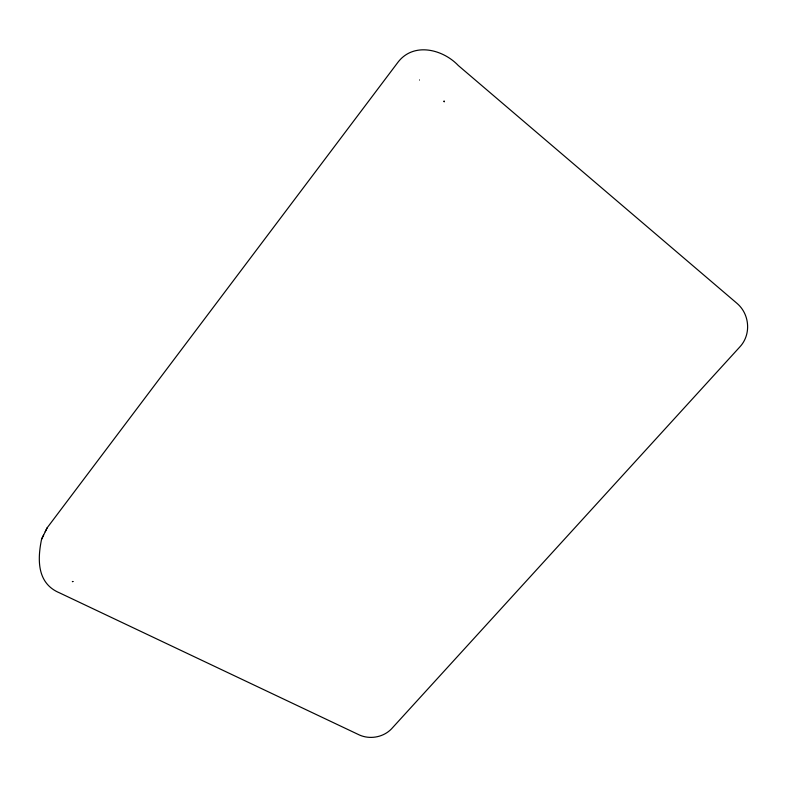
<?xml version="1.0" encoding="UTF-8"?>
<svg xmlns="http://www.w3.org/2000/svg" width="787" height="787" viewBox="0 0 787 787"><rect width="100%" height="100%" fill="white"/><g stroke="black" fill="none" stroke-linecap="round" stroke-linejoin="round"><path stroke-width="0.59" stroke-dasharray="3.94 2.95" d="M419.599 79.743L419.658 80.264L419.599 79.743"/><path stroke-width="1.18" d="M41.583 539.193C37.314 559.773 37.009 583.452 59.517 592.857L359.58 735.068C370.185 739.701 383.318 737.281 391.414 728.959L740.016 346.723C751.339 334.416 749.716 314.298 737.134 303.477L458.319 65.537C442.806 49.188 413.578 41.839 397.986 62.222L47.112 527.88L41.583 539.193L43.639 534.983M45.203 531.786L47.112 527.88M444.075 101.129L444.163 101.71L444.075 101.129M72.925 581.524L72.414 581.573L72.925 581.524"/></g></svg>
